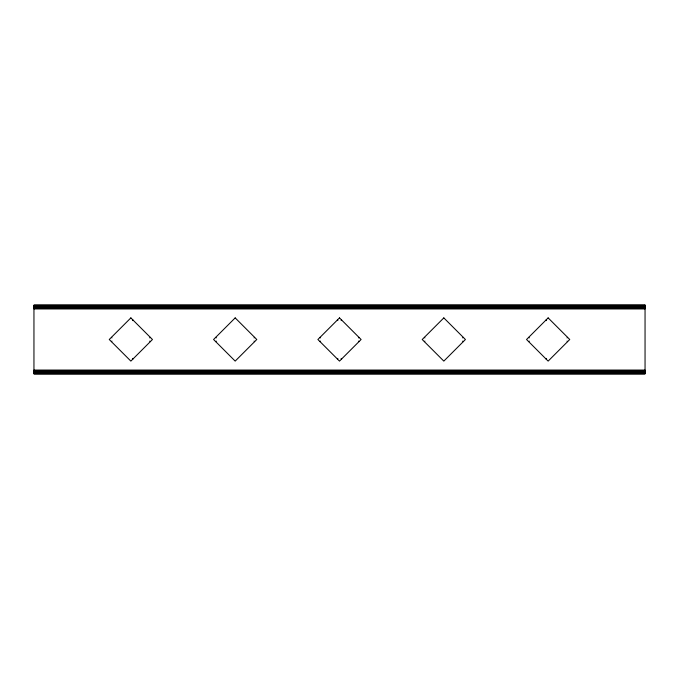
<?xml version="1.0" encoding="UTF-8"?>
<svg xmlns="http://www.w3.org/2000/svg" width="679" height="679" viewBox="0 0 679 679"><rect width="100%" height="100%" fill="white"/><g stroke="black" fill="none" stroke-linecap="round" stroke-linejoin="round"><path stroke-width="1.02" d="M111.415 341.664L111.95 341.121M132.481 320.598L133.016 320.055M149.762 337.879L150.305 337.336M215.735 341.664L216.27 341.121M254.082 337.879L254.625 337.336M320.055 341.664L320.598 341.121M341.121 320.598L341.664 320.055M337.336 358.945L337.879 358.402M358.402 337.879L358.945 337.336M424.375 341.664L424.918 341.121M462.73 337.879L463.265 337.336M528.695 341.664L529.238 341.121M545.984 358.945L546.519 358.402M567.05 337.879L567.585 337.336M33.95 305.261L645.05 305.261M33.95 305.397L645.05 305.397M33.95 305.575L645.05 305.575M33.95 305.796L645.05 305.796M33.95 306.051L645.05 306.051M33.95 306.356L645.05 306.356M33.95 306.696L645.05 306.696M33.95 307.078L645.05 307.078M33.95 307.494L645.05 307.494M33.95 307.943L645.05 307.943M33.95 308.427L645.05 308.427M33.95 308.945L645.05 308.945M33.95 370.055L645.05 370.055M33.95 370.573L645.05 370.573M33.95 371.057L645.05 371.057M33.95 371.506L645.05 371.506M33.95 371.922L645.05 371.922M33.95 372.304L645.05 372.304M33.95 372.644L645.05 372.644M33.95 372.949L645.05 372.949M33.95 373.204L645.05 373.204M33.95 373.425L645.05 373.425M33.95 373.603L645.05 373.603M33.95 373.739L645.05 373.739M545.984 320.055L546.519 320.598M567.05 341.121L567.585 341.664M528.695 337.336L529.238 337.879M462.73 341.121L463.265 341.664M424.375 337.336L424.918 337.879M337.336 320.055L337.879 320.598M358.402 341.121L358.945 341.664M320.055 337.336L320.598 337.879M341.121 358.402L341.664 358.945M254.082 341.121L254.625 341.664M215.735 337.336L216.27 337.879M149.762 341.121L150.305 341.664M111.415 337.336L111.95 337.879M132.481 358.402L133.016 358.945M130.86 317.891L109.251 339.5L130.86 361.109L152.461 339.5L130.86 317.891M235.18 317.891L213.571 339.5L235.18 361.109L256.781 339.5L235.18 317.891M339.5 317.891L317.891 339.5L339.5 361.109L361.109 339.5L339.5 317.891M443.82 317.891L422.219 339.5L443.82 361.109L465.429 339.5L443.82 317.891M548.14 317.891L526.539 339.5L548.14 361.109L569.749 339.5L548.14 317.891M645.05 305.134L33.95 305.177L33.95 373.866L645.05 373.823L645.05 305.134"/></g></svg>
